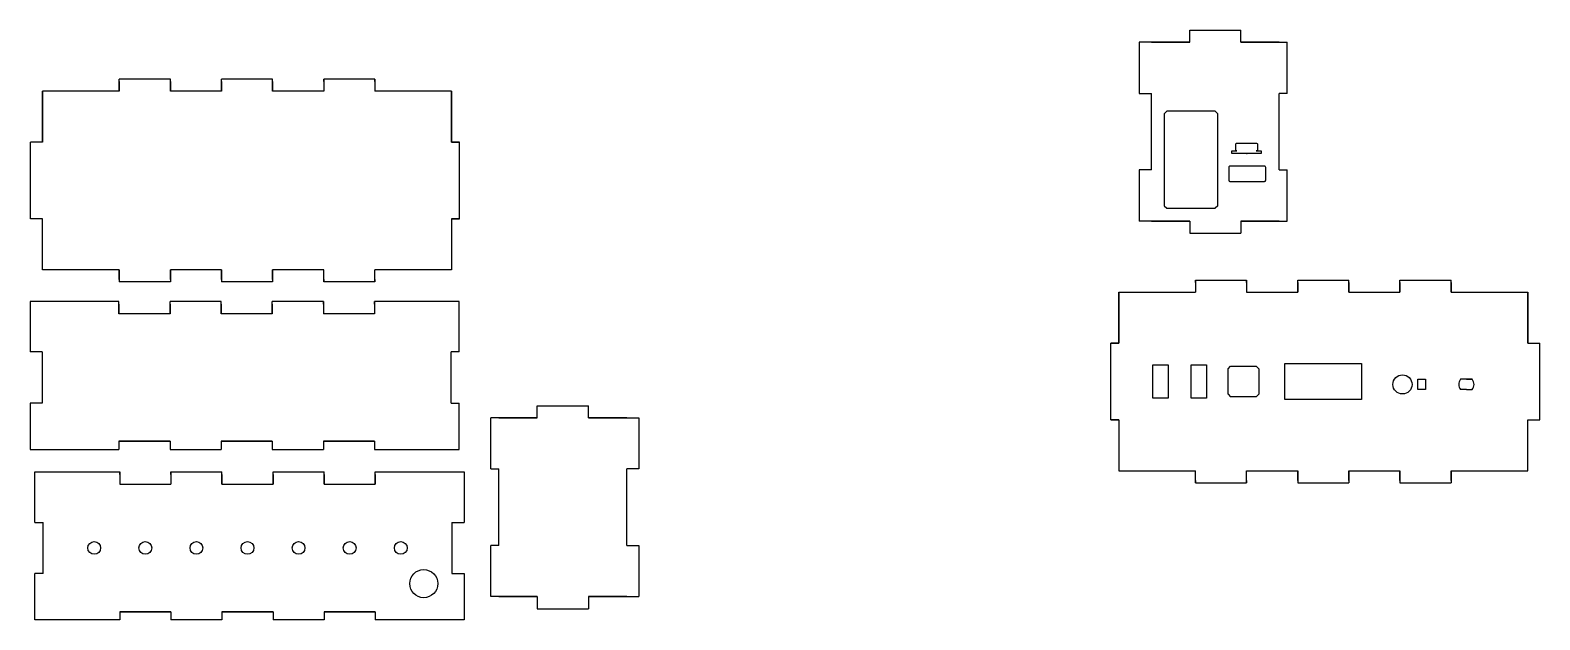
# Model space of a CAD drawing. Header units: centimetres. Extents: x 2.5 to 61.6, y 2.2 to 25.3.
import ezdxf

# ---------------------------------------------------------------- set-up
doc = ezdxf.new("R2010")
doc.units = ezdxf.units.CM

msp = doc.modelspace()

# ---------------------------------------------------------------- linework, layer by layer
for p, q in [((47.877, 24.804), (47.877, 25.279)), ((47.877, 24.804), (47.877, 25.279)), ((47.877, 25.279), (49.877, 25.279)), ((49.877, 24.804), (49.877, 25.279)), ((49.877, 24.804), (49.877, 25.279)), ((46.377, 24.804), (45.902, 24.804)), ((45.902, 24.804), (45.902, 22.804)), ((46.377, 24.804), (47.877, 24.804)), ((47.877, 24.804), (46.377, 24.804)), ((51.377, 24.804), (49.877, 24.804)), ((49.877, 24.804), (51.377, 24.804)), ((51.377, 24.804), (51.694, 24.804)), ((51.694, 22.804), (51.694, 24.804)), ((5.982, 22.89), (5.982, 23.365)), ((7.982, 23.365), (5.982, 23.365)), ((5.982, 23.265), (5.982, 22.89)), ((7.982, 22.89), (7.982, 23.365)), ((7.982, 23.265), (7.982, 22.89)), ((9.982, 22.89), (9.982, 23.365)), ((11.982, 23.365), (9.982, 23.365)), ((9.982, 23.265), (9.982, 22.89)), ((11.982, 22.89), (11.982, 23.365)), ((11.982, 23.265), (11.982, 22.89)), ((13.982, 23.265), (13.982, 23.365)), ((13.982, 23.365), (13.982, 22.89)), ((15.982, 23.365), (13.982, 23.365)), ((13.982, 23.265), (13.982, 23.265)), ((15.982, 23.265), (15.982, 23.365)), ((15.982, 23.365), (15.982, 22.89)), ((2.982, 22.89), (2.982, 20.89)), ((5.982, 22.89), (2.982, 22.89)), ((5.982, 22.89), (2.982, 22.89)), ((2.982, 20.89), (2.982, 22.89)), ((9.982, 22.89), (7.982, 22.89)), ((9.982, 22.89), (7.982, 22.89)), ((13.982, 22.89), (11.982, 22.89)), ((18.982, 22.89), (15.982, 22.89)), ((18.982, 22.89), (15.982, 22.89)), ((18.982, 20.89), (18.982, 22.89)), ((18.982, 22.89), (18.982, 20.89)), ((45.902, 22.804), (46.059, 22.804)), ((46.059, 22.804), (46.377, 22.804)), ((46.377, 19.804), (46.377, 22.804)), ((51.377, 19.804), (51.377, 22.804)), ((51.694, 22.804), (51.377, 22.804)), ((46.877, 22.004), (46.977, 22.104)), ((48.977, 22.004), (48.877, 22.104)), ((2.982, 20.89), (2.507, 20.89)), ((2.982, 20.89), (2.507, 20.89)), ((2.507, 17.89), (2.507, 20.89)), ((19.3, 20.89), (18.982, 20.89)), ((18.982, 20.89), (19.3, 20.89)), ((19.3, 17.89), (19.3, 20.89)), ((46.059, 19.804), (45.902, 19.804)), ((45.902, 19.804), (45.902, 17.804)), ((46.377, 19.804), (46.059, 19.804)), ((51.377, 19.804), (51.694, 19.804)), ((51.694, 17.804), (51.694, 19.804)), ((46.877, 18.404), (46.977, 18.304)), ((48.977, 18.404), (48.877, 18.304)), ((2.982, 17.89), (2.507, 17.89)), ((2.982, 17.89), (2.507, 17.89)), ((2.982, 15.89), (2.982, 17.89)), ((18.982, 17.89), (19.3, 17.89)), ((19.3, 17.89), (18.982, 17.89)), ((18.982, 17.89), (18.982, 15.89)), ((46.377, 17.804), (45.902, 17.804)), ((46.377, 17.804), (47.877, 17.804)), ((47.877, 17.804), (46.377, 17.804)), ((47.877, 17.804), (47.877, 17.329)), ((47.877, 17.804), (47.877, 17.329)), ((51.377, 17.804), (49.877, 17.804)), ((49.877, 17.804), (49.877, 17.329)), ((49.877, 17.804), (49.877, 17.329)), ((49.877, 17.804), (51.377, 17.804)), ((51.377, 17.804), (51.694, 17.804)), ((47.877, 17.329), (49.877, 17.329)), ((5.982, 15.89), (2.982, 15.89)), ((5.982, 15.89), (2.982, 15.89)), ((5.982, 15.515), (5.982, 15.89)), ((5.982, 15.89), (5.982, 15.415)), ((7.982, 15.415), (5.982, 15.415)), ((7.982, 15.515), (7.982, 15.89)), ((7.982, 15.89), (7.982, 15.415)), ((9.982, 15.89), (7.982, 15.89)), ((9.982, 15.89), (7.982, 15.89)), ((9.982, 15.515), (9.982, 15.89)), ((9.982, 15.89), (9.982, 15.415)), ((11.982, 15.415), (9.982, 15.415)), ((11.982, 15.515), (11.982, 15.89)), ((11.982, 15.89), (11.982, 15.415)), ((13.982, 15.89), (11.982, 15.89)), ((13.982, 15.89), (11.982, 15.89)), ((13.982, 15.415), (13.982, 15.89)), ((13.982, 15.515), (13.982, 15.515)), ((13.982, 15.515), (13.982, 15.415)), ((15.982, 15.415), (13.982, 15.415)), ((18.982, 15.89), (15.982, 15.89)), ((15.982, 15.415), (15.982, 15.89)), ((18.982, 15.89), (15.982, 15.89)), ((15.982, 15.515), (15.982, 15.415)), ((48.104, 15.393), (48.104, 15.493)), ((48.104, 15.493), (48.104, 15.018)), ((48.104, 15.493), (50.104, 15.493)), ((50.104, 15.393), (50.104, 15.493)), ((50.104, 15.493), (50.104, 15.018)), ((50.104, 15.393), (50.104, 15.393)), ((52.104, 15.018), (52.104, 15.493)), ((52.104, 15.493), (54.104, 15.493)), ((52.104, 15.393), (52.104, 15.018)), ((54.104, 15.018), (54.104, 15.493)), ((54.104, 15.393), (54.104, 15.018)), ((56.104, 15.018), (56.104, 15.493)), ((56.104, 15.493), (58.104, 15.493)), ((56.104, 15.393), (56.104, 15.018)), ((58.104, 15.018), (58.104, 15.493)), ((58.104, 15.393), (58.104, 15.018)), ((45.104, 13.018), (45.104, 15.018)), ((45.104, 15.018), (48.104, 15.018)), ((45.104, 15.018), (45.104, 13.018)), ((45.104, 15.018), (48.104, 15.018)), ((50.104, 15.018), (52.104, 15.018)), ((54.104, 15.018), (56.104, 15.018)), ((54.104, 15.018), (56.104, 15.018)), ((58.104, 15.018), (61.104, 15.018)), ((58.104, 15.018), (61.104, 15.018)), ((61.104, 15.018), (61.104, 13.018)), ((61.104, 13.018), (61.104, 15.018)), ((2.495, 14.649), (2.495, 12.674)), ((5.97, 14.649), (2.495, 14.649)), ((5.97, 14.174), (5.97, 14.649)), ((5.97, 14.549), (5.97, 14.174)), ((7.97, 14.174), (7.97, 14.649)), ((9.97, 14.649), (7.97, 14.649)), ((7.97, 14.549), (7.97, 14.174)), ((9.97, 14.174), (9.97, 14.649)), ((9.97, 14.549), (9.97, 14.174)), ((11.97, 14.174), (11.97, 14.649)), ((13.97, 14.649), (11.97, 14.649)), ((11.97, 14.549), (11.97, 14.174)), ((13.97, 14.549), (13.97, 14.649)), ((13.97, 14.649), (13.97, 14.174)), ((13.97, 14.549), (13.97, 14.549)), ((15.97, 14.549), (15.97, 14.649)), ((15.97, 14.649), (15.97, 14.174)), ((19.288, 14.649), (15.97, 14.649)), ((19.288, 12.674), (19.288, 14.649)), ((7.97, 14.174), (5.97, 14.174)), ((7.97, 14.174), (5.97, 14.174)), ((11.97, 14.174), (9.97, 14.174)), ((11.97, 14.174), (9.97, 14.174)), ((15.97, 14.174), (13.97, 14.174)), ((15.97, 14.174), (13.97, 14.174)), ((44.786, 13.018), (45.104, 13.018)), ((45.104, 13.018), (44.786, 13.018)), ((44.786, 10.018), (44.786, 13.018)), ((61.104, 13.018), (61.579, 13.018)), ((61.104, 13.018), (61.579, 13.018)), ((61.579, 10.018), (61.579, 13.018)), ((2.97, 12.674), (2.495, 12.674)), ((2.97, 12.674), (2.97, 10.674)), ((18.97, 10.674), (18.97, 12.674)), ((19.288, 12.674), (18.97, 12.674)), ((49.379, 12.018), (49.479, 12.118)), ((50.579, 12.018), (50.479, 12.118)), ((56.804, 11.403), (56.804, 11.603)), ((56.804, 11.603), (57.104, 11.603)), ((56.804, 11.203), (56.804, 11.403)), ((57.104, 11.603), (57.104, 11.203)), ((58.927, 11.603), (58.48, 11.603)), ((58.704, 11.603), (58.927, 11.603)), ((2.97, 10.674), (2.495, 10.674)), ((2.495, 10.674), (2.495, 8.856)), ((18.97, 10.674), (19.288, 10.674)), ((19.288, 8.856), (19.288, 10.674)), ((49.379, 11.018), (49.479, 10.918)), ((50.579, 11.018), (50.479, 10.918)), ((57.104, 11.203), (56.804, 11.203)), ((58.704, 11.203), (58.48, 11.203)), ((58.704, 11.203), (58.927, 11.203)), ((20.525, 8.091), (20.525, 10.091)), ((20.843, 10.091), (20.525, 10.091)), ((20.843, 10.091), (22.343, 10.091)), ((22.343, 10.091), (20.843, 10.091)), ((22.343, 10.091), (22.343, 10.566)), ((22.343, 10.091), (22.343, 10.566)), ((22.343, 10.566), (24.343, 10.566)), ((24.343, 10.091), (24.343, 10.566)), ((24.343, 10.091), (24.343, 10.566)), ((25.843, 10.091), (24.343, 10.091)), ((24.343, 10.091), (25.843, 10.091)), ((25.843, 10.091), (26.318, 10.091)), ((26.318, 10.091), (26.318, 8.091)), ((45.104, 10.018), (44.786, 10.018)), ((44.786, 10.018), (45.104, 10.018)), ((45.104, 10.018), (45.104, 8.018)), ((61.104, 10.018), (61.579, 10.018)), ((61.104, 8.018), (61.104, 10.018)), ((61.104, 10.018), (61.579, 10.018)), ((5.97, 9.174), (7.97, 9.174)), ((5.97, 9.174), (5.97, 8.856)), ((7.97, 9.174), (5.97, 9.174)), ((7.97, 9.174), (7.97, 8.856)), ((9.97, 9.174), (11.97, 9.174)), ((9.97, 9.174), (9.97, 8.856)), ((11.97, 9.174), (9.97, 9.174)), ((11.97, 9.174), (11.97, 8.856)), ((13.97, 9.174), (15.97, 9.174)), ((13.97, 9.174), (13.97, 8.856)), ((15.97, 9.174), (13.97, 9.174)), ((15.97, 9.174), (15.97, 8.856)), ((2.495, 8.856), (5.97, 8.856)), ((7.97, 8.856), (9.97, 8.856)), ((11.97, 8.856), (13.97, 8.856)), ((15.97, 8.856), (19.288, 8.856)), ((2.683, 6), (2.683, 7.975)), ((2.683, 7.975), (6, 7.975)), ((6, 7.875), (6, 7.975)), ((6, 7.975), (6, 7.5)), ((8, 7.875), (8, 7.975)), ((8, 7.975), (8, 7.5)), ((8, 7.975), (10, 7.975)), ((8, 7.875), (8, 7.875)), ((10, 7.5), (10, 7.975)), ((10, 7.875), (10, 7.5)), ((12, 7.5), (12, 7.975)), ((12, 7.975), (14, 7.975)), ((12, 7.875), (12, 7.5)), ((14, 7.5), (14, 7.975)), ((14, 7.875), (14, 7.5)), ((16, 7.5), (16, 7.975)), ((16, 7.975), (19.475, 7.975)), ((16, 7.875), (16, 7.5)), ((19.475, 7.975), (19.475, 6)), ((20.525, 8.091), (20.843, 8.091)), ((20.843, 5.091), (20.843, 8.091)), ((25.843, 5.091), (25.843, 8.091)), ((26.16, 8.091), (25.843, 8.091)), ((26.318, 8.091), (26.16, 8.091)), ((45.104, 8.018), (48.104, 8.018)), ((45.104, 8.018), (48.104, 8.018)), ((48.104, 7.543), (48.104, 8.018)), ((50.104, 7.543), (50.104, 8.018)), ((50.104, 8.018), (52.104, 8.018)), ((50.104, 8.018), (52.104, 8.018)), ((52.104, 7.643), (52.104, 8.018)), ((52.104, 8.018), (52.104, 7.543)), ((54.104, 7.643), (54.104, 8.018)), ((54.104, 8.018), (54.104, 7.543)), ((54.104, 8.018), (56.104, 8.018)), ((54.104, 8.018), (56.104, 8.018)), ((56.104, 7.643), (56.104, 8.018)), ((56.104, 8.018), (56.104, 7.543)), ((58.104, 7.643), (58.104, 8.018)), ((58.104, 8.018), (58.104, 7.543)), ((58.104, 8.018), (61.104, 8.018)), ((58.104, 8.018), (61.104, 8.018)), ((6, 7.5), (8, 7.5)), ((6, 7.5), (8, 7.5)), ((10, 7.5), (12, 7.5)), ((10, 7.5), (12, 7.5)), ((14, 7.5), (16, 7.5)), ((14, 7.5), (16, 7.5)), ((48.104, 7.643), (48.104, 7.543)), ((48.104, 7.543), (50.104, 7.543)), ((50.104, 7.643), (50.104, 7.643)), ((50.104, 7.643), (50.104, 7.543)), ((52.104, 7.543), (54.104, 7.543)), ((56.104, 7.543), (58.104, 7.543)), ((2.683, 6), (3, 6)), ((3, 4), (3, 6)), ((19, 6), (19, 4)), ((19, 6), (19.475, 6)), ((20.843, 5.091), (20.525, 5.091)), ((20.525, 3.091), (20.525, 5.091)), ((25.843, 5.091), (26.16, 5.091)), ((26.16, 5.091), (26.318, 5.091)), ((26.318, 5.091), (26.318, 3.091)), ((2.683, 2.183), (2.683, 4)), ((3, 4), (2.683, 4)), ((19, 4), (19.475, 4)), ((19.475, 4), (19.475, 2.183)), ((20.843, 3.091), (20.525, 3.091)), ((20.843, 3.091), (22.343, 3.091)), ((22.343, 3.091), (20.843, 3.091)), ((22.343, 3.091), (22.343, 2.616)), ((22.343, 3.091), (22.343, 2.616)), ((25.843, 3.091), (24.343, 3.091)), ((24.343, 3.091), (24.343, 2.616)), ((24.343, 3.091), (24.343, 2.616)), ((24.343, 3.091), (25.843, 3.091)), ((25.843, 3.091), (26.318, 3.091)), ((6, 2.5), (6, 2.183)), ((8, 2.5), (6, 2.5)), ((6, 2.5), (8, 2.5)), ((8, 2.5), (8, 2.183)), ((10, 2.5), (10, 2.183)), ((12, 2.5), (10, 2.5)), ((10, 2.5), (12, 2.5)), ((12, 2.5), (12, 2.183)), ((16, 2.5), (14, 2.5)), ((14, 2.5), (14, 2.183)), ((14, 2.5), (16, 2.5)), ((16, 2.5), (16, 2.183)), ((22.343, 2.616), (24.343, 2.616)), ((6, 2.183), (2.683, 2.183)), ((10, 2.183), (8, 2.183)), ((14, 2.183), (12, 2.183)), ((19.475, 2.183), (16, 2.183))]:
    msp.add_line(p, q)
for points in [[(46.877, 22.004), (46.877, 18.404)], [(48.877, 22.104), (46.977, 22.104)], [(48.977, 18.404), (48.977, 22.004)], [(50.102, 20.454), (49.527, 20.454), (49.527, 20.554), (49.727, 20.554)], [(50.102, 20.454), (50.077, 20.454)], [(50.477, 20.554), (50.677, 20.554), (50.677, 20.454), (50.102, 20.454)], [(50.102, 20.454), (50.127, 20.454)], [(46.977, 18.304), (48.877, 18.304)], [(49.379, 11.018), (49.379, 12.018)], [(49.479, 12.118), (50.479, 12.118)], [(50.579, 12.018), (50.579, 11.018)], [(50.479, 10.918), (49.479, 10.918)]]:
    msp.add_lwpolyline(points)
for points in [[(49.727, 20.554, -0.414214), (49.677, 20.604), (49.677, 20.804, -0.414214), (49.727, 20.854), (50.102, 20.854)], [(50.102, 20.854), (50.477, 20.854, -0.414214), (50.527, 20.804), (50.527, 20.604, -0.414214), (50.477, 20.554)]]:
    msp.add_lwpolyline(points, format="xyb")
msp.add_lwpolyline([(49.402, 19.904), (49.402, 19.404, 0.414214), (49.452, 19.354), (50.802, 19.354, 0.414214), (50.852, 19.404), (50.852, 19.904, 0.414214), (50.802, 19.954), (49.452, 19.954, 0.414214)], format="xyb", close=True)
for points in [[(47.029, 12.168), (47.029, 10.868), (46.429, 10.868), (46.429, 12.168)], [(48.529, 12.168), (48.529, 10.868), (47.929, 10.868), (47.929, 12.168)], [(51.604, 12.218), (54.604, 12.218), (54.604, 10.818), (51.604, 10.818)]]:
    msp.add_lwpolyline(points, close=True)
for centre, radius in [((56.204, 11.403), 0.375), ((5, 5), 0.25), ((7, 5), 0.25), ((9, 5), 0.25), ((11, 5), 0.25), ((13, 5), 0.25), ((15, 5), 0.25), ((17, 5), 0.25), ((17.9, 3.6), 0.55)]:
    msp.add_circle(centre, radius)
for start, end in [(138.18969, 221.81031), (318.18969, 41.81031)]:
    msp.add_arc((58.704, 11.403), 0.3, start, end)

doc.saveas('drawing.dxf')
